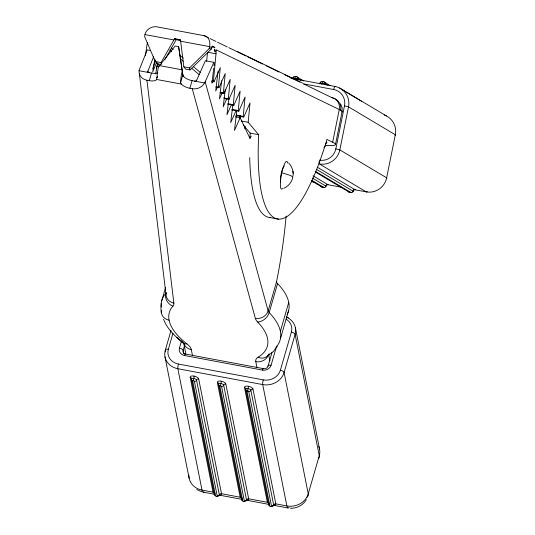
<?xml version="1.0" encoding="UTF-8"?>
<svg xmlns="http://www.w3.org/2000/svg" width="535" height="535" viewBox="0 0 535 535"><rect width="100%" height="100%" fill="white"/><g stroke="black" fill="none" stroke-linecap="round" stroke-linejoin="round"><path stroke-width="0.8" d="M292.331 78.839A1.759 1.725 -59.2 0 0 292.919 77.836L297.754 78.685L300.864 80.491M161.256 303.385L160.935 308.474L161.329 312.801M206.644 61.311L207.513 52.223L216.02 53.808L213.411 81.093L214.027 81.815L220.28 67.677L218.427 87.038L218.982 87.693L225.235 73.556L223.389 92.909L223.938 93.565L230.197 79.427L228.345 98.788L228.893 99.443L235.153 85.306L233.3 104.666L233.855 105.315L240.108 91.177L238.262 110.538L238.811 111.193L245.063 97.056L243.218 116.416L243.766 117.065L250.026 102.927L248.173 122.288L258.639 134.7L250.133 133.108L243.331 125.043M239.901 118.282L240.128 115.861M293.006 176.109C293.755 171.367 291.97 166.398 288.659 162.968M213.732 68.253L211.954 83.099L212.963 80.845M214.027 65.785L214.227 64.133M218.073 71.209L215.705 90.997L217.384 87.245M221.63 80.758L219.457 98.901L222.139 92.889M225.282 89.479L223.202 106.799L226.893 98.534M228.933 98.206L226.954 114.697L231.314 104.934M232.879 104.452L230.705 122.595L236.075 110.578M236.824 110.705L234.457 130.493L240.155 117.727L235.527 116.857M145.373 55.754L147.332 42.66M157.899 66.721L158.26 64.32M154.889 58.95L152.682 72.024L156.615 62.18M155.712 73.89L157.504 63.264M161.644 63.979L161.028 62.582L173.928 39.971A11.763 2.461 -60.3 0 1 174.704 38.654L180.482 39.73A11.763 1.926 81.7 0 0 180.649 41.228L183.826 66.835L189.591 67.918L209.118 48.692C210.71 44.097 209.934 36.447 204.022 35.651L158.52 27.151C152.194 25.158 144.738 29.753 144.624 36.641L155.264 61.505L157.437 63.832L161.202 64.534M183.826 66.835L185.571 69.089L190.079 69.931L211.472 48.872L212.221 46.157M239.74 118.369L240.235 115.914M244.769 128.674L245.264 126.22M325.447 145.446A90.201 6.4 11.4 0 0 332.676 142.23L339.27 109.514A10.566 10.165 -64.1 0 0 331.332 97.363L303.619 83.928M335.498 144.557L342.099 111.601L342.119 107.629L340.554 103.823M319.455 160.119A14.091 13.776 -59.2 0 0 335.813 148.884L344.493 105.83A14.091 13.776 -59.2 0 0 333.693 89.519L303.499 83.881M280.514 338.341L288.653 310.454M292.565 178.229C291.401 182.736 287.964 186.494 283.724 188.347M150.328 50.464L147.245 49.889L139.414 69.496A12.278 8.052 0.5 0 0 139.08 70.727A10.573 9.302 -11.3 0 0 146.924 80.23L149.292 80.671L151.499 73.048A8.807 3.805 16.1 0 0 157.457 72.894M157.491 76.331L157.076 77.776A10.566 2.08 -79.4 0 1 158.48 67.089A12.191 4.166 -58.9 0 1 159.577 65.618L175.132 46.01L178.636 46.665L183.064 76.351L178.636 46.665M196.686 80.197L205.373 60.749L213.866 62.334L205.179 81.781A12.278 8.052 0.5 0 1 204.504 82.952A10.573 9.302 -11.3 0 1 192.252 88.696L189.885 88.262L192.085 80.631A8.807 3.805 16.1 0 1 182.783 74.947L180.696 82.189A10.566 2.08 -79.4 0 1 182.101 71.503M161.757 300.657L165.502 287.69M171.019 330.423L165.288 350.291L165.609 351.923M203.982 491.866A17.608 3.464 -79.4 0 1 202.003 490.08L177.854 368.722A3.524 0.696 -79.4 0 1 178.409 364.034A14.091 12.399 -11.3 0 1 168.358 349.288L172.945 333.392M276.622 346.038L271.071 365.265A7.042 6.199 -11.3 0 1 262.518 370.1L184.448 355.507A7.042 6.199 -11.3 0 1 179.419 348.138L181.499 340.929M184.528 345.603L183.137 350.412L183.786 353.668M256.927 367.358L255.797 361.68A19.374 8.373 16.1 0 1 258.097 357.166A79.635 34.407 16.1 0 0 257.669 322.037A19.374 8.373 16.1 0 1 255.355 318.352A10.566 9.215 -15.4 0 0 268.135 310.909L276.501 281.918A8.807 3.805 16.1 0 0 277.558 283.59L269.185 312.587A90.201 38.975 16.1 0 1 276.354 346.914M262.518 370.1A3.524 0.696 -79.4 0 1 263.728 368.689A3.524 3.103 -11.3 0 0 268.002 366.268L271.934 352.652M280.373 331.352L288.739 302.362M178.409 364.034L263.274 379.89A14.091 12.399 -11.3 0 0 280.373 370.22L291.381 332.068A14.091 12.399 -11.3 0 0 286.044 319.101M152.756 68.754L155.391 60.388M156.574 67.972L158.012 63.411M153.625 56.75L147.907 71.081L148.108 72.74M164.827 59.632L175.507 40.914A1.886 0.395 -60.3 0 1 176.41 39.664M306.401 499.61C303.144 505.08 296.751 508.705 290.338 508.176M277.137 346.392L273.485 351.341L267.152 356.363M323.909 187.564L322.284 187.25A1.759 1.719 -59.2 0 1 320.893 185.966M315.102 171.849L349.382 192.299L351.08 192.64A1.759 1.719 -59.2 0 0 353.12 191.209A1.759 1.719 -59.2 0 1 355.166 189.805L366.201 191.864A17.608 3.464 -79.4 0 0 367.284 191.657M209.118 48.692L211.472 48.872M325.501 186.193L326.009 186.173L312.4 178.041M352.659 191.262L353.167 191.249L316.7 169.481M303.8 81.012L296.644 76.739L295.019 76.405A1.759 1.725 -59.2 0 0 292.919 77.836L292.919 77.836M330.242 85.66L323.802 81.815L322.117 81.48A1.759 1.725 -59.2 0 0 320.077 82.912A1.759 1.725 -59.2 0 1 319.676 83.727M323.234 187.477L323.294 187.491A1.759 0.348 -79.4 0 0 323.608 186.976M174.611 39.088L180.355 40.165M180.736 40.473L176.403 39.664L174.704 38.654M211.853 46.826L214.95 47.401L212.348 46.144M145.038 34.574L173.928 39.971M180.649 41.228L209.539 46.625L211.713 47.682M290.953 78.224L335.017 86.456A17.608 17.22 -59.2 0 1 348.519 106.846L395.325 134.773L386.644 177.821A17.608 1.251 11.4 0 1 386.624 178.289M155.264 61.505L161.028 62.582M159.577 65.618L181.853 69.777M156.802 66.159L159.116 66.587M211.867 80.805L213.411 81.093M211.706 81.38L214.027 81.815M139.08 70.727L151.499 73.048M192.085 80.631L204.504 82.952M216.113 86.603L218.427 87.038M215.886 87.111L218.982 87.693M220.293 92.334L223.389 92.909M220.072 92.843L223.938 93.565M223.704 97.918L228.345 98.788M224.259 98.574L228.893 99.443M227.89 103.65L233.3 104.666M227.663 104.158L233.855 105.315M232.07 109.381L238.262 110.538M231.849 109.889L238.811 111.193M236.256 115.112L243.218 116.416M236.035 115.62L243.766 117.065M241.211 120.99L248.173 122.288M311.41 181.626L313.844 182.081M341.811 187.31L328.008 184.729L313.015 175.781M270.055 217.571L278.561 219.163M179.419 348.138A3.524 1.525 16.1 0 1 183.137 350.412A3.524 3.103 -11.3 0 0 185.652 354.096L263.728 368.689M214.288 493.183A1.759 1.551 -11.3 0 0 213.037 492.146L202.003 490.08A17.608 15.502 -11.3 0 1 188.882 475.127M221.523 493.731L198.679 378.927A4.4 1.899 16.1 0 0 194.024 376.085A4.4 1.899 16.1 0 0 190.192 377.342A1.759 1.551 -11.3 0 1 191.45 379.188L214.294 493.986A1.759 1.551 -11.3 0 0 215.551 495.831A0.883 0.381 16.1 0 0 216.481 496.4A0.883 0.381 16.1 0 0 217.243 496.146A1.759 1.551 -11.3 0 0 219.383 494.942A1.759 1.551 -11.3 0 1 221.523 493.731L240.188 497.216A1.759 1.551 -11.3 0 1 241.446 499.061A1.759 1.551 -11.3 0 0 242.703 500.9A0.883 0.381 16.1 0 0 243.632 501.476A0.883 0.381 16.1 0 0 244.401 501.221A1.759 1.551 -11.3 0 0 246.541 500.011A1.759 1.551 -11.3 0 1 248.675 498.801L267.346 502.291A1.759 1.551 -11.3 0 1 268.603 504.137A1.759 1.551 -11.3 0 0 269.861 505.976A0.883 0.381 16.1 0 0 270.79 506.545A0.883 0.381 16.1 0 0 271.559 506.297A1.759 1.551 -11.3 0 0 273.693 505.087A1.759 1.551 -11.3 0 1 275.833 503.876L286.867 505.936A17.608 3.464 -79.4 0 0 289.147 507.441M203.079 492.113L214.468 494.233M219.35 495.142L241.325 499.229M246.214 500.138L269.118 504.438M274.034 505.354L287.937 507.969M344.493 105.83L348.519 106.846L339.839 149.894A17.608 17.22 -59.2 0 1 319.395 163.937L366.201 191.864A17.608 17.22 -59.2 0 0 386.644 177.821L339.839 149.894L335.813 148.884M353.548 189.397L355.213 189.831L317.315 167.221M326.604 184.374L328.055 184.762A1.759 1.719 -59.2 0 0 325.969 186.133A1.759 1.719 -59.2 0 1 323.922 187.538L311.785 180.295M201.682 491.765L196.72 489.485M352.759 191.028L353.12 191.209M325.608 185.953L325.969 186.133M237.707 51.681L302.576 83.126M204.022 35.651L208.516 37.831M210.014 38.56L216.006 41.462M217.504 42.185L227.235 46.906M228.733 47.628L245.96 55.981M247.458 56.703L262.431 63.966M266.176 65.778L278.909 71.951M284.901 74.853L299.874 82.116M332.676 142.23L326.938 139.448A140.845 37.263 -79.7 0 1 278.568 219.109A140.845 37.263 -79.7 0 1 258.693 134.639M286.245 316.78L288.412 317.857M349.382 192.299L349.395 192.306A1.759 1.719 -59.2 0 1 348.131 191.283M322.224 187.223L311.51 180.83M341.751 89.325L386.464 115.968M327.306 85.139L324.705 83.694L320.077 82.912M315.369 171.314L351.08 192.613M339.658 88.048L361.667 101.369M171.314 48.016L173.22 49.621M179.579 54.985L183.398 58.201M193.57 66.781L200.565 72.68M169.862 49.922L171.775 51.534M180.048 58.509L183.224 61.191M191.497 68.166L199.134 74.606M183.405 343.263L176.991 337.411L182.208 342.066C174.604 335.826 167.047 328.691 163.563 319.261M213.866 62.334L214.328 63.311M240.155 117.727L249.952 138.358M156.795 62.321L157.437 63.832M205.179 81.781L268.135 310.909A8.807 3.805 16.1 0 0 269.185 312.587A10.566 7.617 -44 0 1 257.669 322.037M192.252 88.703L255.355 318.352M189.591 67.918L190.079 69.931M295.4 327.721L319.549 449.079M269.914 360.918L268.623 354.424A10.566 9.302 -11.3 0 1 255.797 361.68M267.346 502.291L244.502 387.494A4.4 1.899 16.1 0 1 248.34 386.237A4.4 1.899 16.1 0 1 252.988 389.079L275.833 503.876M244.502 387.494A1.759 1.551 -11.3 0 1 245.759 389.333A1.759 1.551 -11.3 0 0 247.016 391.179A0.883 0.381 16.1 0 1 247.785 390.924A0.883 0.381 16.1 0 1 248.715 391.493L271.559 506.297M247.016 391.179L269.861 505.976M268.797 504.545A2.508 1.19 -7.7 0 1 268.597 504.137L245.759 389.333A2.642 1.144 16.1 0 1 248.059 388.584A2.642 1.144 16.1 0 1 250.855 390.289L273.693 505.087A2.642 1.144 16.1 0 1 272.134 505.923M240.188 497.216L217.35 382.418A4.4 1.899 16.1 0 1 221.182 381.161A4.4 1.899 16.1 0 1 225.837 384.003L248.675 498.801M217.35 382.418A1.759 1.551 -11.3 0 1 218.608 384.264A1.759 1.551 -11.3 0 0 219.865 386.103A0.883 0.381 16.1 0 1 220.627 385.855A0.883 0.381 16.1 0 1 221.557 386.424L244.401 501.221M219.865 386.103L242.703 500.9M241.7 499.523A2.508 1.19 -7.7 0 1 241.446 499.061L218.608 384.264A2.642 1.144 16.1 0 1 220.908 383.508A2.642 1.144 16.1 0 1 223.697 385.213L246.541 500.011A2.642 1.144 16.1 0 1 245.772 500.793M166.084 292.966A8.807 3.805 16.1 0 1 165.857 293.274A10.566 9.329 41.8 0 0 172.892 306.194A79.635 34.407 16.1 0 0 186.956 343.871A19.374 8.373 16.1 0 1 191.303 349.629L192.433 355.314M217.992 495.784A2.642 1.144 16.1 0 0 219.383 494.942L196.539 380.138A2.642 1.144 16.1 0 0 193.75 378.432A2.642 1.144 16.1 0 0 191.45 379.188A1.759 1.551 -11.3 0 0 192.707 381.034A0.883 0.381 16.1 0 1 193.476 380.78A0.883 0.381 16.1 0 1 194.406 381.348L217.243 496.146M192.707 381.034L215.551 495.831M190.192 377.342L213.037 492.146M189.136 478.277L164.994 356.919M183.806 343.403L185.859 353.862M146.924 80.23L173.868 303.131A19.374 8.373 16.1 0 1 172.892 306.194M165.964 294.324L139.374 73.857M293.16 173.347L292.939 171.267M214.756 494.668A2.642 1.144 16.1 0 1 214.294 493.986A2.508 1.19 -7.7 0 0 214.542 494.447M215.037 493.089A4.059 1.137 13 0 1 213.284 492.167M219.49 494.989A2.608 0.809 25.2 0 1 218.568 495.176M221.263 493.651A4.053 1.558 28.3 0 1 219.724 494.942M198.679 378.927A1.759 1.551 -11.3 0 0 196.539 380.138A1.759 1.551 -11.3 0 1 194.406 381.348M194.024 376.085A1.759 0.348 -79.4 0 1 193.75 378.432A1.759 0.348 -79.4 0 0 193.476 380.78M216.909 496.192A1.759 0.348 -79.4 0 1 216.481 496.4M242.027 499.837A2.642 1.144 16.1 0 1 241.446 499.061M242.322 498.212A4.059 1.137 13 0 1 240.442 497.236M248.421 498.727A4.053 1.558 28.3 0 1 246.882 500.018M246.648 500.064A2.608 0.809 25.2 0 1 245.725 500.252M225.837 384.003A1.759 1.551 -11.3 0 0 223.697 385.213A1.759 1.551 -11.3 0 1 221.557 386.424M221.182 381.161A1.759 0.348 -79.4 0 1 220.908 383.508A1.759 0.348 -79.4 0 0 220.627 385.855M244.167 500.987A1.759 0.348 -79.4 0 1 243.632 501.476M268.871 504.619A2.642 1.144 16.1 0 1 268.603 504.137M269.54 503.308A4.059 1.137 13 0 1 267.594 502.311M275.578 503.803A4.053 1.558 28.3 0 1 274.04 505.087M273.806 505.14A2.608 0.809 25.2 0 1 272.883 505.328M252.988 389.079A1.759 1.551 -11.3 0 0 250.855 390.289A1.759 1.551 -11.3 0 1 248.715 391.493M248.34 386.237A1.759 0.348 -79.4 0 1 248.059 388.584A1.759 0.348 -79.4 0 0 247.785 390.924M271.218 506.344A1.759 0.348 -79.4 0 1 270.79 506.545M263.274 379.89A3.524 0.696 -79.4 0 0 262.718 384.578L286.867 505.936A17.608 15.502 -11.3 0 0 308.24 493.852L319.255 455.706A17.608 15.502 -11.3 0 0 318.786 446.558M280.373 370.22A3.524 1.525 16.1 0 1 284.092 372.494L308.24 493.852A17.608 7.61 16.1 0 1 306.782 497.523M291.381 332.068A3.524 1.525 16.1 0 1 295.106 334.348L319.255 455.706A17.608 7.61 16.1 0 1 318.673 458.482M287.342 317.529A17.608 15.502 -11.3 0 1 295.106 334.348L284.092 372.494A17.608 15.502 -11.3 0 1 262.718 384.578L177.854 368.722A17.608 15.502 -11.3 0 1 165.288 350.291A3.524 1.525 16.1 0 1 168.358 349.288M268.002 366.268A3.524 1.525 16.1 0 1 271.071 365.265M184.448 355.507A3.524 0.696 -79.4 0 1 185.652 354.096M219.45 494.728A4.695 1.19 14.1 0 1 219.263 494.714M218.648 495.356A2.615 1.15 -0.9 0 1 218.487 495.423M214.221 494.581A2.615 1.15 -0.9 0 1 214.234 494.46M241.379 499.737A2.615 1.15 -0.9 0 1 241.392 499.529M350.766 192.052A1.759 0.348 -79.4 0 1 350.385 192.553M325.22 84.764A1.759 1.725 -59.2 0 1 325.166 83.861A1.759 1.725 -59.2 0 0 323.815 81.822M321.823 84.222A1.759 0.348 -79.4 0 0 322.144 83.106A1.759 0.348 -79.4 0 1 322.806 81.567M298.162 79.929A1.759 1.725 -59.2 0 1 298.008 78.785A1.759 1.725 -59.2 0 0 296.657 76.752M294.531 79.427A1.759 0.348 -79.4 0 0 294.992 78.03A1.759 0.348 -79.4 0 1 295.654 76.498M333.693 89.519A3.524 0.696 -79.4 0 1 335.017 86.456M319.395 163.937A3.524 0.696 -79.4 0 1 319.241 161.403M325.842 145.032A7.042 6.888 -59.2 0 1 323.976 147.553M395.017 135.275A17.608 1.251 11.4 0 0 395.325 134.773A17.608 17.22 -59.2 0 0 384.317 115.045M281.778 172.852A15.675 2.073 12.1 0 1 292.444 177.613M282.6 188.454A14.091 2.769 -79.4 0 1 281.57 173.855A14.091 2.769 -79.4 0 1 287.663 163.068M186.956 343.871A10.566 6.46 -52.2 0 1 181.846 341.39M169.107 320.211A10.566 9.302 -11.3 0 1 161.282 310.541M161.249 307.03A90.201 38.975 16.1 0 1 165.857 293.274M277.558 283.59A90.201 38.975 16.1 0 1 287.114 314.453M286.111 216.046A140.611 32.414 -80.4 0 1 276.501 281.918M249.952 138.398A140.611 32.414 -80.4 0 1 251.229 136.124M156.675 77.394A6.922 2.528 64.6 0 1 156.574 79.233M149.292 80.671A8.807 3.805 16.1 0 0 156.728 79.474L181.378 84.075A8.807 3.805 16.1 0 0 189.885 88.262M181.452 84.028A6.922 4.414 -25.1 0 1 180.549 82.236M191.303 349.629A10.566 9.302 -11.3 0 1 183.619 342.728M173.868 303.131A10.566 9.376 -6.9 0 1 166.131 292.571M269.172 353.688A10.566 8.827 59.3 0 1 258.097 357.166M149.111 72.626A1.866 1.224 0.5 0 1 147.954 71.095M196.639 80.19A1.866 1.224 0.5 0 1 194.446 81.099M340.614 110.223A10.566 10.332 -59.2 0 0 332.516 97.992A79.635 5.651 11.4 0 0 331.332 97.363M341.925 112.109A90.201 6.4 11.4 0 0 339.27 109.514L216.046 49.782A8.807 2.327 -79.7 0 1 216.02 53.808M214.609 49.1A8.774 2.173 89.9 0 1 215.164 51.734M214.515 49.675A8.787 2.133 87.2 0 1 215.043 52.049M270.061 217.524A140.845 37.263 -79.7 0 1 249.731 157.631M249.985 137.201A140.845 37.263 -79.7 0 1 250.186 133.048M326.557 142.109A81.4 5.771 11.4 0 1 325.929 143.42M280.601 182.361A9.697 2.568 -79.7 0 1 281.323 173.032A9.697 2.568 -79.7 0 1 284.373 165.904"/></g></svg>
